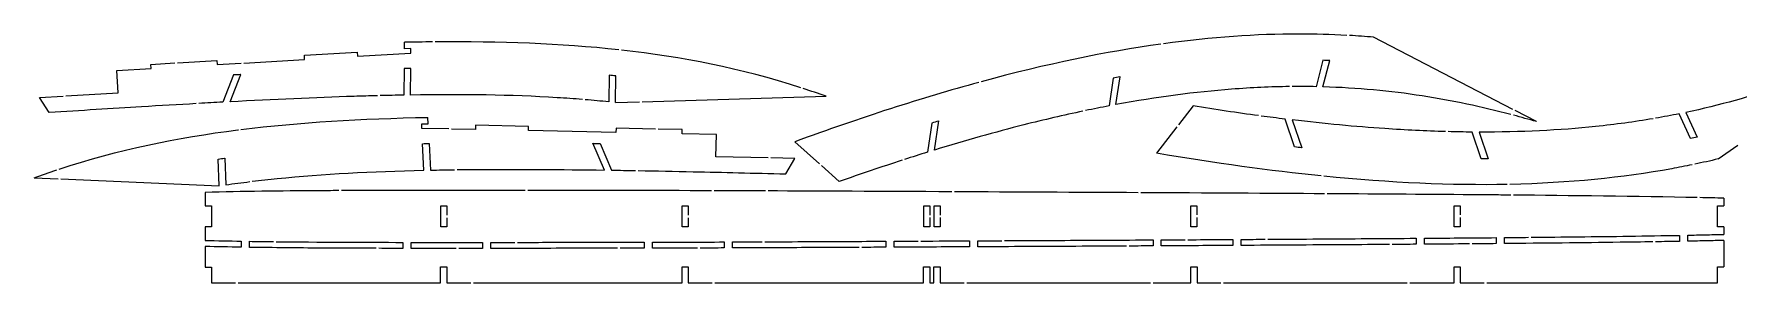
# Model space of a CAD drawing. Header units: millimetres. Extents: x 4 to 1216, y 2 to 98.
# Drawn here: x 4 to 645, y 5 to 98 of the extents above; entities that cross this region are included whole.
import ezdxf

# ---------------------------------------------------------------- set-up
doc = ezdxf.new("R2010")
doc.units = ezdxf.units.MM
doc.layers.get('0').update_dxf_attribs({"linetype": 'CONTINUOUS'})

msp = doc.modelspace()

# ---------------------------------------------------------------- linework, layer by layer
for p, q in [((559.64, 69.92), (507.22, 97.09)), ((105.65, 90.32), (125.5, 91.5)), ((105.75, 88.73), (105.65, 90.32)), ((125.5, 91.5), (125.59, 89.92)), ((125.59, 89.92), (145.67, 91.11)), ((143.3, 92.68), (143.32, 95.18)), ((145.69, 92.83), (143.3, 92.68)), ((145.67, 91.11), (145.69, 92.83)), ((35.2, 84.52), (48.06, 85.29)), ((35.7, 76.14), (35.2, 84.52)), ((47.97, 86.87), (56.95, 87.41)), ((48.06, 85.29), (47.97, 86.87)), ((57.95, 87.47), (72.8, 88.35)), ((72.8, 88.35), (72.9, 86.77)), ((72.9, 86.77), (81.88, 87.31)), ((82.88, 87.37), (105.75, 88.73)), ((143.13, 85.3), (143.07, 75.3)), ((145.57, 75.34), (145.64, 85.34)), ((488.25, 88.41), (485.7, 78.46)), ((488.27, 78.4), (490.81, 88.33)), ((79.01, 82.87), (75.04, 72.65)), ((77.78, 72.79), (81.75, 83.01)), ((220.12, 82.79), (220.05, 72.74)), ((222.55, 72.48), (222.62, 82.53)), ((409.47, 81.71), (407.92, 71.25)), ((410.52, 71.74), (412.07, 82.18)), ((6.12, 74.38), (15.1, 74.91)), ((9.75, 68.72), (6.12, 74.38)), ((16.1, 74.97), (35.7, 76.14)), ((222.55, 72.48), (231.55, 72.75)), ((232.55, 72.78), (301.61, 74.86)), ((439.48, 71.22), (433.97, 64.11)), ((149.8, 62.79), (149.72, 64.5)), ((149.72, 64.5), (152.11, 64.45)), ((152.11, 64.45), (152, 66.94)), ((341.33, 64.78), (339.69, 53.81)), ((342.34, 54.63), (343.98, 65.58)), ((477.61, 55.8), (474.03, 66.29)), ((476.78, 65.96), (480.36, 55.48)), ((568.52, 65.32), (560.53, 69.46)), ((626.38, 58.94), (622.1, 68.26)), ((624.61, 68.78), (628.89, 59.47)), ((159.91, 62.57), (149.8, 62.79)), ((169.91, 62.36), (160.91, 62.55)), ((169.94, 63.95), (169.91, 62.36)), ((189.82, 63.53), (169.94, 63.95)), ((189.79, 61.95), (189.82, 63.53)), ((222.69, 61.25), (189.79, 61.95)), ((222.72, 62.84), (222.69, 61.25)), ((237.6, 62.53), (222.72, 62.84)), ((247.6, 62.32), (238.6, 62.51)), ((247.56, 60.73), (247.6, 62.32)), ((260.45, 60.46), (247.56, 60.73)), ((260.27, 52.07), (260.45, 60.46)), ((299.14, 49.43), (289.84, 57.76)), ((433.35, 63.32), (425.7, 53.46)), ((547.68, 51.38), (544.28, 61.39)), ((546.93, 61.38), (550.32, 51.38)), ((73.7, 41.2), (73.24, 51.23)), ((75.73, 51.6), (76.19, 41.56)), ((150.51, 47.03), (150.06, 57.02)), ((152.56, 57.08), (153.01, 47.08)), ((218.35, 47.1), (213.99, 57.16)), ((216.73, 57.12), (221.09, 47.06)), ((279.9, 51.66), (260.27, 52.07)), ((289.9, 51.45), (280.9, 51.64)), ((286.49, 45.65), (289.9, 51.45)), ((636.73, 51.27), (644.12, 56.41)), ((306.59, 42.76), (299.89, 48.77)), ((4.13, 44.17), (13.12, 43.79)), ((14.12, 43.75), (73.7, 41.2)), ((68.41, 38.69), (68.41, 33.62)), ((68.41, 33.62), (70.79, 33.62)), ((70.79, 33.62), (70.79, 25.72)), ((156.86, 25.74), (156.86, 33.62)), ((156.86, 33.62), (159.12, 33.62)), ((159.12, 33.62), (159.12, 30.18)), ((247.58, 25.74), (247.58, 33.62)), ((247.58, 33.62), (249.84, 33.62)), ((249.84, 33.62), (249.84, 30.18)), ((338.3, 25.75), (338.3, 33.63)), ((338.3, 33.63), (340.56, 33.63)), ((340.56, 33.63), (340.56, 30.19)), ((342.18, 25.75), (342.18, 33.63)), ((342.18, 33.63), (344.45, 33.63)), ((344.45, 33.63), (344.45, 30.19)), ((438.7, 25.76), (438.69, 33.64)), ((438.69, 33.64), (440.96, 33.64)), ((440.96, 33.64), (440.96, 30.2)), ((537.59, 25.77), (537.59, 33.65)), ((537.59, 33.65), (539.85, 33.65)), ((539.85, 33.65), (539.85, 30.21)), ((636.47, 25.76), (636.47, 33.67)), ((636.47, 33.67), (638.85, 33.67)), ((638.85, 36.53), (638.85, 33.67)), ((70.79, 25.72), (68.41, 25.72)), ((68.41, 25.72), (68.41, 20.64)), ((159.12, 25.74), (156.86, 25.74)), ((159.12, 29.18), (159.12, 25.74)), ((249.84, 25.74), (247.58, 25.74)), ((249.84, 29.18), (249.84, 25.74)), ((340.56, 25.75), (338.3, 25.75)), ((340.56, 29.19), (340.56, 25.75)), ((344.45, 25.75), (342.18, 25.75)), ((344.45, 29.19), (344.45, 25.75)), ((440.96, 25.76), (438.7, 25.76)), ((440.96, 29.2), (440.96, 25.76)), ((539.85, 25.77), (537.59, 25.77)), ((539.85, 29.21), (539.85, 25.77)), ((638.85, 25.76), (636.47, 25.76)), ((638.85, 25.76), (638.85, 22.9)), ((81.92, 20.35), (81.92, 18.06)), ((85.03, 18.02), (85.03, 20.29)), ((142.61, 19.9), (142.61, 17.63)), ((145.73, 17.63), (145.73, 19.89)), ((172.63, 19.89), (172.63, 17.62)), ((175.75, 17.62), (175.75, 19.89)), ((233.33, 19.98), (233.33, 17.71)), ((236.45, 17.72), (236.45, 19.98)), ((263.35, 20.04), (263.35, 17.78)), ((266.47, 20.05), (268.58, 20.06)), ((266.47, 17.78), (266.47, 20.05)), ((324.05, 20.32), (324.05, 18.05)), ((327.18, 18.07), (327.18, 20.33)), ((355.57, 20.47), (355.57, 18.2)), ((358.69, 18.22), (358.69, 20.49)), ((424.45, 20.82), (424.45, 18.56)), ((427.57, 18.57), (427.57, 20.84)), ((454.47, 20.99), (454.47, 18.72)), ((457.59, 18.74), (457.59, 21.01)), ((523.34, 21.43), (523.34, 19.17)), ((526.46, 19.19), (526.46, 21.46)), ((553.36, 21.67), (553.36, 19.41)), ((556.48, 19.44), (556.48, 21.7)), ((622.24, 22.54), (622.24, 20.28)), ((625.34, 20.32), (625.34, 22.61)), ((638.85, 20.61), (638.85, 10.67)), ((68.41, 18.35), (68.41, 10.62)), ((268.58, 17.79), (266.47, 17.78)), ((68.41, 10.62), (70.79, 10.62)), ((70.79, 10.62), (70.79, 4.62)), ((156.85, 4.63), (156.85, 10.63)), ((156.85, 10.63), (159.13, 10.63)), ((159.13, 10.63), (159.13, 4.63)), ((247.57, 4.64), (247.57, 10.64)), ((247.57, 10.64), (249.86, 10.64)), ((249.86, 10.64), (249.86, 4.64)), ((338.29, 4.64), (338.29, 10.64)), ((338.29, 10.64), (340.58, 10.64)), ((340.58, 10.64), (340.58, 4.64)), ((342.17, 4.64), (342.17, 10.64)), ((342.17, 10.64), (344.46, 10.64)), ((344.46, 10.64), (344.46, 4.64)), ((438.68, 4.65), (438.68, 10.65)), ((438.68, 10.65), (440.97, 10.65)), ((440.97, 10.65), (440.97, 4.65)), ((537.58, 4.66), (537.58, 10.66)), ((537.58, 10.66), (539.87, 10.66)), ((539.87, 10.66), (539.87, 4.66)), ((636.47, 4.67), (636.47, 10.67)), ((636.47, 10.67), (638.85, 10.67)), ((70.79, 4.62), (79.79, 4.62)), ((80.79, 4.62), (156.85, 4.63)), ((159.13, 4.63), (168.13, 4.63)), ((169.13, 4.63), (247.57, 4.64)), ((249.86, 4.64), (258.86, 4.64)), ((259.86, 4.64), (338.29, 4.64)), ((340.58, 4.64), (342.17, 4.64)), ((344.46, 4.64), (353.46, 4.64)), ((354.46, 4.64), (423.46, 4.65)), ((424.46, 4.65), (438.68, 4.65)), ((440.97, 4.65), (449.97, 4.65)), ((450.97, 4.65), (519.97, 4.66)), ((520.97, 4.66), (537.58, 4.66)), ((539.87, 4.66), (548.87, 4.66)), ((549.87, 4.66), (636.47, 4.67))]:
    msp.add_line(p, q)
for points, knots in [([(497.25, 97.79), (491.32, 98.12), (485.33, 98.28), (479.23, 98.28), (463.35, 98.27), (446.54, 97.13), (428.42, 94.65)], [62.963633, 62.963633, 62.963633, 62.963633, 67.777365, 67.777365, 67.777365, 80.306672, 80.306672, 80.306672, 80.306672]), ([(692, 91.6), (681.76, 86.8), (671.41, 82.55), (660.71, 78.83), (649.21, 74.84), (637.29, 71.47), (624.61, 68.78)], [-0.5250361, -0.5250361, -0.5250361, -0.5250361, -0.4405623, -0.4405623, -0.4405623, -0.3497685, -0.3497685, -0.3497685, -0.3497685]), ([(145.64, 85.34), (145.62, 85.34), (145.59, 85.34), (145.57, 85.34), (144.78, 85.33), (143.99, 85.32), (143.19, 85.3), (143.17, 85.3), (143.15, 85.3), (143.13, 85.3)], [0.729213572, 0.729213572, 0.729213572, 0.729213572, 0.729342765, 0.729342765, 0.729342765, 0.734346365, 0.734346365, 0.734346365, 0.734469067, 0.734469067, 0.734469067, 0.734469067]), ([(490.81, 88.33), (490.78, 88.33), (490.76, 88.33), (490.73, 88.33), (489.92, 88.36), (489.11, 88.38), (488.29, 88.4), (488.28, 88.4), (488.26, 88.4), (488.25, 88.41)], [-0.354879958, -0.354879958, -0.354879958, -0.354879958, -0.354710557, -0.354710557, -0.354710557, -0.34918117, -0.34918117, -0.34918117, -0.349072873, -0.349072873, -0.349072873, -0.349072873]), ([(81.75, 83.01), (81.72, 83.01), (81.69, 83.01), (81.66, 83.01), (80.79, 82.96), (79.92, 82.92), (79.05, 82.87), (79.04, 82.87), (79.03, 82.87), (79.01, 82.87)], [0.854790638, 0.854790638, 0.854790638, 0.854790638, 0.854960055, 0.854960055, 0.854960055, 0.859719001, 0.859719001, 0.859719001, 0.859789574, 0.859789574, 0.859789574, 0.859789574]), ([(222.62, 82.53), (222.6, 82.53), (222.58, 82.53), (222.56, 82.53), (221.77, 82.62), (220.98, 82.7), (220.18, 82.78), (220.16, 82.79), (220.14, 82.79), (220.12, 82.79)], [0.554297538, 0.554297538, 0.554297538, 0.554297538, 0.554427699, 0.554427699, 0.554427699, 0.56017017, 0.56017017, 0.56017017, 0.560328516, 0.560328516, 0.560328516, 0.560328516]), ([(412.07, 82.18), (412.04, 82.18), (412.01, 82.17), (411.99, 82.17), (411.16, 82.02), (410.34, 81.87), (409.51, 81.72), (409.5, 81.72), (409.48, 81.71), (409.47, 81.71)], [-0.192820675, -0.192820675, -0.192820675, -0.192820675, -0.192668995, -0.192668995, -0.192668995, -0.188113976, -0.188113976, -0.188113976, -0.188036465, -0.188036465, -0.188036465, -0.188036465]), ([(475.7, 78.5), (468.67, 78.42), (461.44, 78.1), (453.96, 77.52), (440.38, 76.48), (425.96, 74.6), (410.52, 71.74)], [-0.3208869, -0.3208869, -0.3208869, -0.3208869, -0.2732196, -0.2732196, -0.2732196, -0.1866236, -0.1866236, -0.1866236, -0.1866236]), ([(558.88, 68), (547.87, 70.9), (536.85, 73.25), (525.59, 75), (513.56, 76.86), (501.23, 78.03), (488.27, 78.4)], [-0.5255921, -0.5255921, -0.5255921, -0.5255921, -0.4405623, -0.4405623, -0.4405623, -0.3497685, -0.3497685, -0.3497685, -0.3497685]), ([(65.06, 72.1), (58.35, 71.72), (51.5, 71.32), (44.5, 70.9), (33.3, 70.22), (21.72, 69.5), (9.75, 68.72)], [0.885816, 0.885816, 0.885816, 0.885816, 0.92144106, 0.92144106, 0.92144106, 0.97842146, 0.97842146, 0.97842146, 0.97842146]), ([(133.07, 75.07), (130.18, 75), (127.26, 74.91), (124.31, 74.82), (109.6, 74.35), (94.13, 73.65), (77.78, 72.79)], [0.7558654, 0.7558654, 0.7558654, 0.7558654, 0.7737697, 0.7737697, 0.7737697, 0.8629802, 0.8629802, 0.8629802, 0.8629802]), ([(210.1, 73.67), (206.98, 73.92), (203.84, 74.14), (200.67, 74.34), (183.32, 75.41), (165.11, 75.65), (145.57, 75.34)], [0.5823901, 0.5823901, 0.5823901, 0.5823901, 0.6051355, 0.6051355, 0.6051355, 0.729686, 0.729686, 0.729686, 0.729686]), ([(343.98, 65.58), (343.95, 65.57), (343.92, 65.56), (343.89, 65.56), (343.05, 65.3), (342.21, 65.05), (341.37, 64.79), (341.36, 64.79), (341.34, 64.78), (341.33, 64.78)], [-0.077448545, -0.077448545, -0.077448545, -0.077448545, -0.077307367, -0.077307367, -0.077307367, -0.073391296, -0.073391296, -0.073391296, -0.07333521, -0.07333521, -0.07333521, -0.07333521]), ([(398.12, 69.27), (390.94, 67.75), (383.55, 66.03), (375.92, 64.1), (365.2, 61.37), (354.01, 58.22), (342.34, 54.63)], [-0.16383903, -0.16383903, -0.16383903, -0.16383903, -0.12498992, -0.12498992, -0.12498992, -0.07035071, -0.07035071, -0.07035071, -0.07035071]), ([(534.28, 61.57), (526.95, 61.78), (519.37, 62.15), (511.52, 62.68), (500.48, 63.43), (488.91, 64.52), (476.78, 65.96)], [-0.16383903, -0.16383903, -0.16383903, -0.16383903, -0.12498992, -0.12498992, -0.12498992, -0.07035071, -0.07035071, -0.07035071, -0.07035071]), ([(612.27, 66.43), (605.33, 65.25), (598.16, 64.26), (590.7, 63.48), (577.15, 62.07), (562.63, 61.33), (546.93, 61.38)], [-0.3208869, -0.3208869, -0.3208869, -0.3208869, -0.2732196, -0.2732196, -0.2732196, -0.1866236, -0.1866236, -0.1866236, -0.1866236]), ([(13.58, 47.45), (35.76, 54.76), (57.73, 59.3), (80.64, 62.22), (80.71, 62.23), (80.79, 62.24), (80.86, 62.25)], [0.4137969, 0.4137969, 0.4137969, 0.4137969, 0.5751811, 0.5751811, 0.5751811, 0.5756989, 0.5756989, 0.5756989, 0.5756989]), ([(628.89, 59.47), (628.86, 59.47), (628.84, 59.46), (628.82, 59.46), (628.02, 59.28), (627.23, 59.11), (626.43, 58.95), (626.41, 58.94), (626.4, 58.94), (626.38, 58.94)], [-0.354879958, -0.354879958, -0.354879958, -0.354879958, -0.354710557, -0.354710557, -0.354710557, -0.34918117, -0.34918117, -0.34918117, -0.349072873, -0.349072873, -0.349072873, -0.349072873]), ([(73.24, 51.23), (73.26, 51.24), (73.28, 51.24), (73.3, 51.24), (74.09, 51.36), (74.88, 51.47), (75.67, 51.59), (75.69, 51.59), (75.71, 51.59), (75.73, 51.6)], [0.554297538, 0.554297538, 0.554297538, 0.554297538, 0.554427699, 0.554427699, 0.554427699, 0.56017017, 0.56017017, 0.56017017, 0.560328516, 0.560328516, 0.560328516, 0.560328516]), ([(150.06, 57.02), (150.08, 57.02), (150.1, 57.02), (150.12, 57.02), (150.91, 57.04), (151.71, 57.06), (152.5, 57.08), (152.52, 57.08), (152.54, 57.08), (152.56, 57.08)], [0.729213572, 0.729213572, 0.729213572, 0.729213572, 0.729342765, 0.729342765, 0.729342765, 0.734346365, 0.734346365, 0.734346365, 0.734469067, 0.734469067, 0.734469067, 0.734469067]), ([(213.99, 57.16), (214.02, 57.16), (214.05, 57.15), (214.08, 57.15), (214.95, 57.14), (215.82, 57.13), (216.69, 57.12), (216.7, 57.12), (216.72, 57.12), (216.73, 57.12)], [0.854790638, 0.854790638, 0.854790638, 0.854790638, 0.854960055, 0.854960055, 0.854960055, 0.859719001, 0.859719001, 0.859719001, 0.859789574, 0.859789574, 0.859789574, 0.859789574]), ([(480.36, 55.48), (480.33, 55.49), (480.3, 55.49), (480.27, 55.49), (479.4, 55.59), (478.53, 55.69), (477.65, 55.79), (477.64, 55.79), (477.63, 55.8), (477.61, 55.8)], [-0.077448545, -0.077448545, -0.077448545, -0.077448545, -0.077307367, -0.077307367, -0.077307367, -0.073391296, -0.073391296, -0.073391296, -0.07333521, -0.07333521, -0.07333521, -0.07333521]), ([(550.32, 51.38), (550.3, 51.38), (550.27, 51.38), (550.24, 51.38), (549.41, 51.38), (548.57, 51.37), (547.73, 51.38), (547.71, 51.38), (547.7, 51.38), (547.68, 51.38)], [-0.192820675, -0.192820675, -0.192820675, -0.192820675, -0.192668995, -0.192668995, -0.192668995, -0.188113976, -0.188113976, -0.188113976, -0.188036465, -0.188036465, -0.188036465, -0.188036465]), ([(86.1, 42.87), (89.2, 43.24), (92.33, 43.58), (95.49, 43.9), (112.79, 45.64), (130.98, 46.58), (150.51, 47.03)], [0.5823901, 0.5823901, 0.5823901, 0.5823901, 0.6051355, 0.6051355, 0.6051355, 0.729686, 0.729686, 0.729686, 0.729686]), ([(163.01, 47.25), (165.91, 47.28), (168.83, 47.31), (171.78, 47.33), (186.49, 47.43), (201.98, 47.33), (218.35, 47.1)], [0.7558654, 0.7558654, 0.7558654, 0.7558654, 0.7737697, 0.7737697, 0.7737697, 0.8629802, 0.8629802, 0.8629802, 0.8629802]), ([(231.09, 46.9), (237.81, 46.78), (244.67, 46.64), (251.68, 46.49), (262.9, 46.25), (274.5, 45.97), (286.49, 45.65)], [0.885816, 0.885816, 0.885816, 0.885816, 0.92144106, 0.92144106, 0.92144106, 0.97842146, 0.97842146, 0.97842146, 0.97842146]), ([(626.97, 49.1), (624.43, 48.57), (621.87, 48.07), (619.28, 47.6), (600.81, 44.24), (580.76, 42.2), (558.47, 41.71)], [65.701969, 65.701969, 65.701969, 65.701969, 67.777365, 67.777365, 67.777365, 82.599803, 82.599803, 82.599803, 82.599803]), ([(118.58, 39.36), (115.83, 39.35), (113.15, 39.33), (110.58, 39.32), (97.37, 39.23), (82.03, 39.06), (68.46, 38.69), (68.44, 38.69), (68.42, 38.69), (68.41, 38.69)], [11.977432, 11.977432, 11.977432, 11.977432, 12.565824, 12.565824, 12.565824, 15.587864, 15.587864, 15.587864, 15.591271, 15.591271, 15.591271, 15.591271]), ([(188.58, 39.44), (184.26, 39.45), (180.05, 39.45), (175.99, 39.45), (160.93, 39.46), (138.63, 39.45), (119.58, 39.37)], [6.762266, 6.762266, 6.762266, 6.762266, 7.854433, 7.854433, 7.854433, 11.906306, 11.906306, 11.906306, 11.906306]), ([(268.58, 39.3), (268.58, 39.3), (268.58, 39.3), (268.58, 39.3), (265.7, 39.31), (262.69, 39.31), (259.58, 39.32)], [-0.0000052, -0.0000052, -0.0000052, -0.0000052, 0, 0, 0, 0.8625853, 0.8625853, 0.8625853, 0.8625853]), ([(278.86, 39.25), (275.2, 39.27), (271.76, 39.29), (268.58, 39.3), (268.58, 39.3), (268.58, 39.3), (268.58, 39.3)], [35.710874, 35.710874, 35.710874, 35.710874, 37.184191, 37.184191, 37.184191, 37.184199, 37.184199, 37.184199, 37.184199]), ([(558.86, 37.68), (556.35, 37.7), (553.93, 37.72), (551.62, 37.74), (532.89, 37.9), (513.26, 38.04), (494.6, 38.16), (493.04, 38.17), (491.46, 38.18), (489.86, 38.19)], [7.35941, 7.35941, 7.35941, 7.35941, 8.136459, 8.136459, 8.136459, 14.425943, 14.425943, 14.425943, 14.950442, 14.950442, 14.950442, 14.950442]), ([(638.85, 36.53), (638.84, 36.53), (638.82, 36.53), (638.81, 36.53), (635.91, 36.6), (632.92, 36.66), (629.85, 36.72)], [-0.0046075, -0.0046075, -0.0046075, -0.0046075, 0, 0, 0, 0.8680619, 0.8680619, 0.8680619, 0.8680619]), ([(68.41, 20.64), (68.43, 20.64), (68.44, 20.64), (68.46, 20.64), (72.89, 20.52), (77.42, 20.43), (81.92, 20.35)], [-0.002063, -0.002063, -0.002063, -0.002063, 0.00253, 0.00253, 0.00253, 1.333497, 1.333497, 1.333497, 1.333497]), ([(85.03, 20.29), (86.37, 20.26), (87.7, 20.25), (89.02, 20.23), (90.66, 20.2), (92.33, 20.18), (94.03, 20.16)], [1.6411269, 1.6411269, 1.6411269, 1.6411269, 2.0396015, 2.0396015, 2.0396015, 2.533162, 2.533162, 2.533162, 2.533162]), ([(145.73, 19.89), (149.8, 19.89), (153.93, 19.89), (157.86, 19.89), (162.77, 19.88), (167.72, 19.89), (172.63, 19.89)], [0.006007, 0.006007, 0.006007, 0.006007, 1.226186, 1.226186, 1.226186, 2.752898, 2.752898, 2.752898, 2.752898]), ([(185.75, 19.9), (189.92, 19.9), (194.09, 19.91), (198.22, 19.91), (209.81, 19.93), (221.79, 19.95), (233.33, 19.98)], [1.001065, 1.001065, 1.001065, 1.001065, 2.24193, 2.24193, 2.24193, 5.726181, 5.726181, 5.726181, 5.726181]), ([(236.45, 19.98), (240.64, 19.99), (244.84, 20), (249.02, 20.01), (253.79, 20.02), (258.58, 20.03), (263.35, 20.04)], [0.005988, 0.005988, 0.005988, 0.005988, 1.261088, 1.261088, 1.261088, 2.692617, 2.692617, 2.692617, 2.692617]), ([(268.58, 20.06), (268.58, 20.06), (268.58, 20.06), (268.58, 20.06), (271.58, 20.07), (274.58, 20.08), (277.58, 20.1)], [-0.0000066, -0.0000066, -0.0000066, -0.0000066, 0, 0, 0, 0.8992298, 0.8992298, 0.8992298, 0.8992298]), ([(278.58, 20.1), (284.11, 20.13), (289.63, 20.15), (295.15, 20.18), (304.78, 20.23), (314.43, 20.27), (324.05, 20.32)], [0.99908, 0.99908, 0.99908, 0.99908, 2.65425, 2.65425, 2.65425, 5.541963, 5.541963, 5.541963, 5.541963]), ([(368.69, 20.54), (375.49, 20.57), (382.29, 20.6), (389.07, 20.64), (400.81, 20.7), (412.7, 20.76), (424.45, 20.82)], [1.004097, 1.004097, 1.004097, 1.004097, 3.03556, 3.03556, 3.03556, 6.557552, 6.557552, 6.557552, 6.557552]), ([(437.57, 20.9), (438.58, 20.9), (439.59, 20.91), (440.6, 20.91), (445.22, 20.94), (449.85, 20.96), (454.47, 20.99)], [1.005259, 1.005259, 1.005259, 1.005259, 1.30829, 1.30829, 1.30829, 2.693655, 2.693655, 2.693655, 2.693655]), ([(467.59, 21.07), (474.01, 21.11), (480.46, 21.15), (486.85, 21.19), (498.62, 21.26), (511.2, 21.34), (523.34, 21.43)], [1.002552, 1.002552, 1.002552, 1.002552, 2.918882, 2.918882, 2.918882, 6.446586, 6.446586, 6.446586, 6.446586]), ([(526.46, 21.46), (530.68, 21.49), (534.91, 21.52), (539.13, 21.55), (543.87, 21.59), (548.62, 21.63), (553.36, 21.67)], [0.005956, 0.005956, 0.005956, 0.005956, 1.27167, 1.27167, 1.27167, 2.692, 2.692, 2.692, 2.692]), ([(543.36, 19.32), (542.56, 19.32), (541.75, 19.31), (540.95, 19.3), (536.13, 19.26), (531.29, 19.23), (526.46, 19.19)], [1.005263, 1.005263, 1.005263, 1.005263, 1.246269, 1.246269, 1.246269, 2.693347, 2.693347, 2.693347, 2.693347]), ([(612.24, 20.1), (608.11, 20.04), (603.99, 19.98), (599.92, 19.92), (585.65, 19.72), (570.71, 19.57), (556.48, 19.44)], [1.000354, 1.000354, 1.000354, 1.000354, 2.225504, 2.225504, 2.225504, 6.527461, 6.527461, 6.527461, 6.527461]), ([(566.48, 21.8), (572.45, 21.86), (578.45, 21.92), (584.38, 21.99), (596.75, 22.13), (609.82, 22.31), (622.24, 22.54)], [1.000558, 1.000558, 1.000558, 1.000558, 2.775278, 2.775278, 2.775278, 6.474192, 6.474192, 6.474192, 6.474192]), ([(625.34, 22.61), (627.48, 22.65), (629.61, 22.7), (631.74, 22.74), (634.1, 22.79), (636.45, 22.84), (638.81, 22.9), (638.82, 22.9), (638.84, 22.9), (638.85, 22.9)], [0.004628, 0.004628, 0.004628, 0.004628, 0.644165, 0.644165, 0.644165, 1.349949, 1.349949, 1.349949, 1.354555, 1.354555, 1.354555, 1.354555]), ([(638.85, 20.61), (638.84, 20.61), (638.82, 20.61), (638.8, 20.61), (636.71, 20.56), (634.62, 20.51), (632.52, 20.47), (630.13, 20.42), (627.74, 20.37), (625.34, 20.32)], [0.005626, 0.005626, 0.005626, 0.005626, 0.010458, 0.010458, 0.010458, 0.638293, 0.638293, 0.638293, 1.355785, 1.355785, 1.355785, 1.355785]), ([(81.92, 18.06), (77.33, 18.14), (72.8, 18.24), (68.46, 18.35), (68.44, 18.35), (68.43, 18.35), (68.41, 18.35)], [5.664148, 5.664148, 5.664148, 5.664148, 6.891144, 6.891144, 6.891144, 6.895704, 6.895704, 6.895704, 6.895704]), ([(132.61, 17.65), (125.67, 17.67), (118.51, 17.7), (111.71, 17.74), (103.36, 17.79), (94.14, 17.88), (85.03, 18.02)], [0.977705, 0.977705, 0.977705, 0.977705, 2.958792, 2.958792, 2.958792, 5.387477, 5.387477, 5.387477, 5.387477]), ([(162.63, 17.62), (161.8, 17.62), (160.98, 17.62), (160.15, 17.62), (155.5, 17.62), (150.56, 17.62), (145.73, 17.63)], [1.003756, 1.003756, 1.003756, 1.003756, 1.250958, 1.250958, 1.250958, 2.64516, 2.64516, 2.64516, 2.64516]), ([(223.33, 17.69), (218.33, 17.68), (213.33, 17.67), (208.36, 17.66), (197.64, 17.65), (186.52, 17.63), (175.75, 17.62)], [1.000858, 1.000858, 1.000858, 1.000858, 2.487261, 2.487261, 2.487261, 5.698064, 5.698064, 5.698064, 5.698064]), ([(253.35, 17.75), (252.44, 17.75), (251.53, 17.75), (250.62, 17.75), (245.9, 17.74), (241.17, 17.73), (236.45, 17.72)], [1.004661, 1.004661, 1.004661, 1.004661, 1.27785, 1.27785, 1.27785, 2.691554, 2.691554, 2.691554, 2.691554]), ([(314.05, 18), (308.69, 17.98), (303.33, 17.95), (297.96, 17.93), (288.18, 17.88), (278.36, 17.83), (268.58, 17.79)], [1.005474, 1.005474, 1.005474, 1.005474, 2.612731, 2.612731, 2.612731, 5.545123, 5.545123, 5.545123, 5.545123]), ([(414.45, 18.5), (408.09, 18.47), (401.73, 18.44), (395.4, 18.4), (383.2, 18.34), (370.88, 18.28), (358.69, 18.22)], [1.003998, 1.003998, 1.003998, 1.003998, 2.903875, 2.903875, 2.903875, 6.564236, 6.564236, 6.564236, 6.564236]), ([(454.47, 18.72), (450.16, 18.7), (445.84, 18.68), (441.53, 18.65), (436.88, 18.63), (432.22, 18.6), (427.57, 18.57)], [0.006075, 0.006075, 0.006075, 0.006075, 1.298455, 1.298455, 1.298455, 2.694076, 2.694076, 2.694076, 2.694076]), ([(513.34, 19.09), (507.79, 19.06), (502.23, 19.02), (496.66, 18.98), (483.73, 18.9), (470.5, 18.82), (457.59, 18.74)], [1.006252, 1.006252, 1.006252, 1.006252, 2.673288, 2.673288, 2.673288, 6.549769, 6.549769, 6.549769, 6.549769])]:
    msp.add_open_spline(points, degree=3, knots=knots)
for points in [[(507.22, 97.09), (504.25, 97.35), (501.26, 97.56), (498.24, 97.74)], [(153.84, 95.31), (150.37, 95.29), (146.86, 95.24), (143.32, 95.18)], [(223.73, 92.34), (201.79, 94.73), (179.18, 95.48), (154.84, 95.32)], [(292.14, 78.08), (269.58, 85.35), (247.5, 89.69), (224.73, 92.23)], [(427.43, 94.51), (406.81, 91.64), (384.49, 87.02), (359.95, 80.34)], [(358.99, 80.08), (337.72, 74.25), (314.79, 66.88), (289.84, 57.76)], [(301.61, 74.86), (298.76, 75.88), (295.92, 76.85), (293.09, 77.77)], [(485.7, 78.46), (482.74, 78.52), (479.74, 78.54), (476.7, 78.51)], [(75.04, 72.65), (72.08, 72.49), (69.08, 72.32), (66.06, 72.15)], [(143.07, 75.3), (140.1, 75.24), (137.1, 75.18), (134.07, 75.1)], [(220.05, 72.74), (217.09, 73.05), (214.1, 73.33), (211.09, 73.58)], [(407.92, 71.25), (405.01, 70.69), (402.07, 70.1), (399.1, 69.48)], [(464.11, 67.57), (456.13, 68.64), (447.92, 69.86), (439.48, 71.22)], [(81.85, 62.37), (103.99, 65.14), (127.03, 66.41), (152, 66.94)], [(474.03, 66.29), (471.08, 66.65), (468.11, 67.03), (465.1, 67.44)], [(568.52, 65.32), (565.62, 66.17), (562.74, 66.97), (559.85, 67.74)], [(622.1, 68.26), (619.19, 67.67), (616.24, 67.11), (613.25, 66.6)], [(544.28, 61.39), (541.32, 61.42), (538.32, 61.47), (535.28, 61.55)], [(339.69, 53.81), (336.86, 52.93), (334, 52.02), (331.11, 51.08)], [(487.58, 44.88), (468.45, 46.81), (447.9, 49.65), (425.7, 53.46)], [(636.73, 51.27), (633.83, 50.58), (630.91, 49.92), (627.95, 49.3)], [(4.13, 44.17), (6.97, 45.21), (9.8, 46.2), (12.63, 47.14)], [(153.01, 47.08), (155.98, 47.14), (158.98, 47.19), (162.01, 47.23)], [(221.09, 47.06), (224.06, 47.01), (227.06, 46.96), (230.09, 46.91)], [(330.16, 50.78), (322.5, 48.29), (314.65, 45.62), (306.59, 42.76)], [(76.19, 41.56), (79.14, 41.98), (82.11, 42.38), (85.11, 42.74)], [(258.58, 39.32), (237.75, 39.37), (212.29, 39.42), (189.58, 39.44)], [(348.86, 38.93), (322.61, 39.06), (298.45, 39.17), (279.86, 39.25)], [(418.86, 38.58), (395.81, 38.7), (372.1, 38.82), (349.86, 38.93)], [(488.86, 38.19), (468.36, 38.32), (444.5, 38.45), (419.86, 38.58)], [(557.47, 41.69), (536.63, 41.29), (513.85, 42.25), (488.58, 44.78)], [(628.85, 36.74), (606.5, 37.19), (580.36, 37.48), (559.86, 37.67)], [(95.03, 20.15), (110.96, 19.97), (128.93, 19.92), (142.61, 19.9)], [(175.75, 19.89), (178.74, 19.89), (181.74, 19.89), (184.75, 19.9)], [(327.18, 20.33), (330.17, 20.35), (333.17, 20.36), (336.18, 20.38)], [(337.18, 20.38), (343.31, 20.41), (349.44, 20.44), (355.57, 20.47)], [(358.69, 20.49), (361.69, 20.5), (364.69, 20.52), (367.69, 20.53)], [(427.57, 20.84), (430.57, 20.86), (433.57, 20.87), (436.57, 20.89)], [(457.59, 21.01), (460.58, 21.03), (463.58, 21.04), (466.59, 21.06)], [(553.36, 19.41), (550.36, 19.38), (547.36, 19.36), (544.36, 19.33)], [(556.48, 21.7), (559.47, 21.73), (562.47, 21.76), (565.48, 21.79)], [(622.24, 20.28), (619.25, 20.22), (616.25, 20.17), (613.24, 20.12)], [(142.61, 17.63), (139.69, 17.64), (136.67, 17.64), (133.61, 17.65)], [(172.63, 17.62), (169.64, 17.62), (166.63, 17.62), (163.63, 17.62)], [(233.33, 17.71), (230.35, 17.7), (227.34, 17.7), (224.33, 17.69)], [(263.35, 17.78), (260.35, 17.77), (257.35, 17.76), (254.35, 17.76)], [(324.05, 18.05), (321.06, 18.04), (318.06, 18.02), (315.05, 18.01)], [(355.57, 18.2), (346.11, 18.16), (336.64, 18.11), (327.18, 18.07)], [(424.45, 18.56), (421.45, 18.54), (418.45, 18.52), (415.45, 18.51)], [(523.34, 19.17), (520.34, 19.14), (517.34, 19.12), (514.34, 19.1)]]:
    msp.add_open_spline(points, degree=3)

doc.saveas('drawing.dxf')
